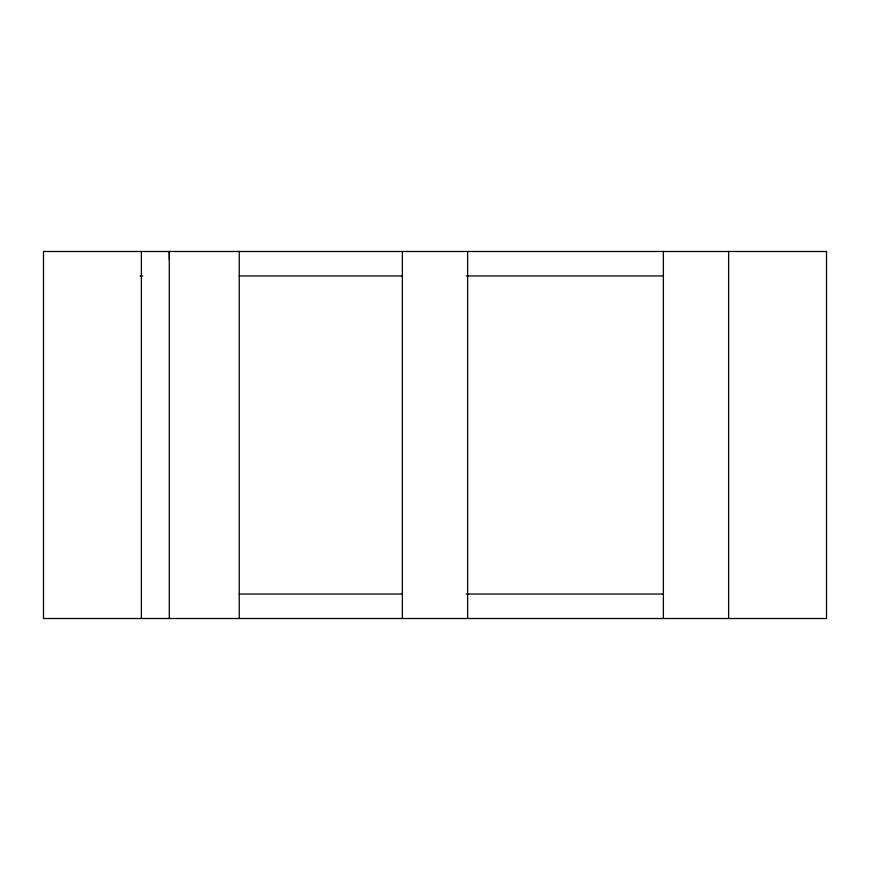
<?xml version="1.0" encoding="UTF-8"?>
<svg xmlns="http://www.w3.org/2000/svg" width="870" height="870" viewBox="0 0 870 870"><rect width="100%" height="100%" fill="white"/><g stroke="black" fill="none" stroke-linecap="round" stroke-linejoin="round"><path stroke-width="1.3" d="M140.016 275.953L142.734 275.953M239.25 275.953L402.375 275.953M466.266 275.953L663.375 275.953M239.25 594.047L402.375 594.047M466.266 594.047L663.375 594.047M169.389 259.608L169.28 251.484L169.28 618.516M728.625 251.484L728.625 618.516M663.375 251.484L663.375 618.516M467.625 251.484L467.625 618.516M402.375 251.484L402.375 618.516M239.25 251.484L239.25 618.516M141.375 251.484L141.375 618.516M826.5 251.484L43.5 251.484L43.5 618.516L826.5 618.516L826.5 251.484"/></g></svg>
